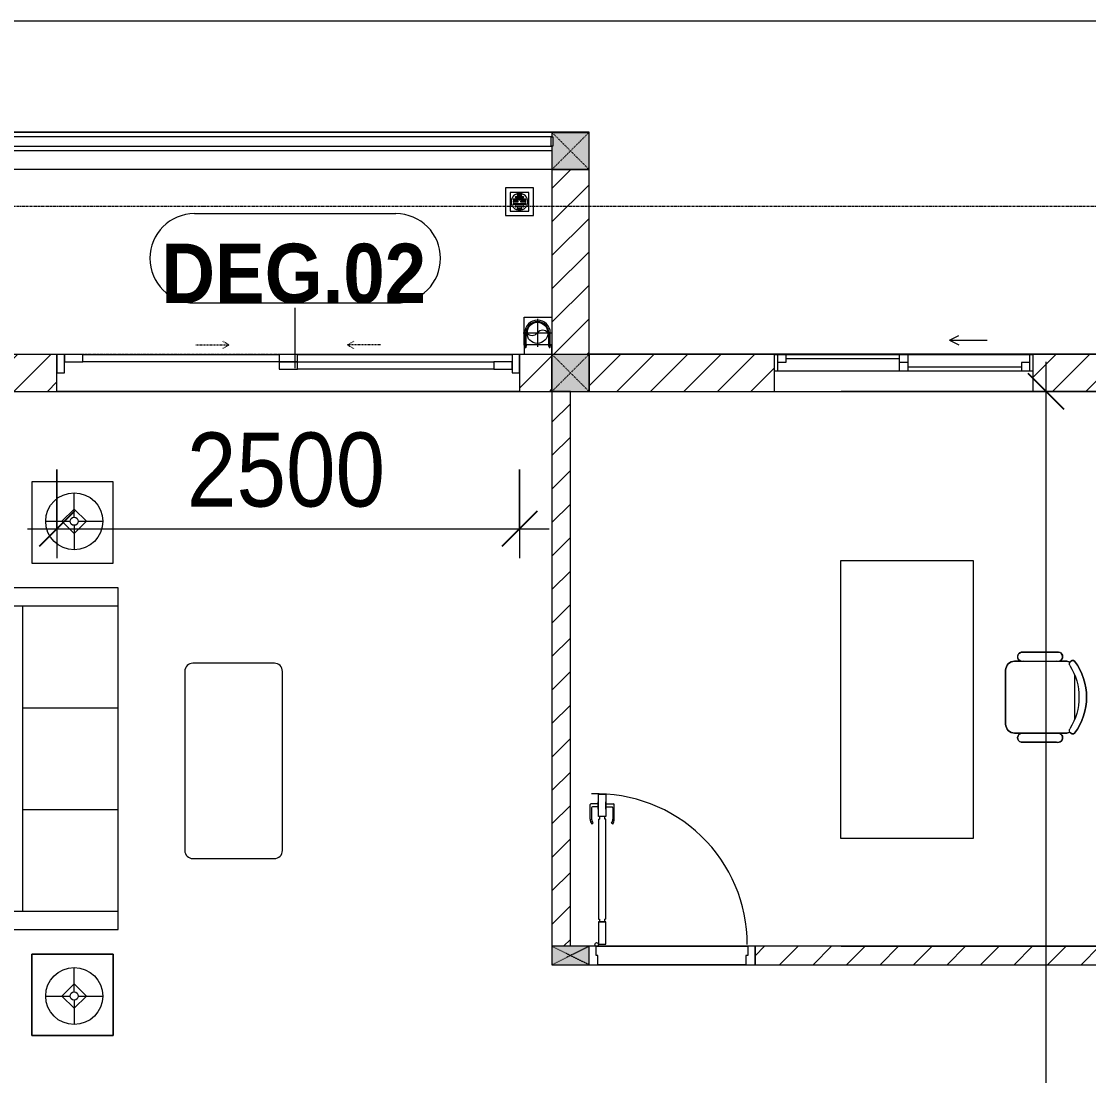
# Model space of a CAD drawing. Header units: millimetres. Extents: x 962 to 241049, y -15958 to 84407.
# Drawn here: x 155164 to 160932, y 40638 to 46337 of the extents above; entities that cross this region are included whole.
import ezdxf

# ---------------------------------------------------------------- set-up
doc = ezdxf.new("R2010")
doc.units = ezdxf.units.MM
for name, pattern in [('Dash', [6, 3, -3]), ('Grid Line', [22.225, 12.7, -3.175, 3.175, -3.175]), ('IMPORT-CENTER _3_', [10.16, 6.35, -1.27, 1.27, -1.27])]:
    doc.linetypes.add(name, pattern=pattern)
for name, color, linetype, lineweight in [('0-1', 7, 'Continuous', 5), ('A-ANNO-DIMS', 211, 'Continuous', 9), ('A-ANNO-DIMS-160', 211, 'Continuous', 9), ('A-DETL-GENF-1', 9, 'Continuous', 9), ('A-DOOR', 31, 'Continuous', 9), ('A-DOOR-1', 254, 'Continuous', 9), ('A-DOOR-2', 9, 'Continuous', 9), ('A-DOOR-FRAM', 31, 'Continuous', 9), ('A-DOOR-HDLN', 31, 'Dash', 9), ('A-DOOR-IDEN', 31, 'Continuous', 9), ('A-FLOR-1', 250, 'Continuous', 9), ('A-FLOR-2', 9, 'Continuous', 9), ('A-FLOR-HRAL', 11, 'Continuous', 9), ('A-GLAZ', 151, 'Continuous', 9), ('A-WALL', 113, 'Continuous', 9), ('A-WALL-1', 253, 'Continuous', 18), ('A-WALL-2', 9, 'Continuous', 9), ('A-WALL-3', 113, 'Continuous', 18), ('A-WALL-PATT-1', 10, 'Continuous', 9), ('A-WALL-PATT-2', 111, 'Continuous', 9), ('G-IMPT', 8, 'Continuous', 9), ('G-IMPT-2', 8, 'IMPORT-CENTER _3_', 9), ('I-FURN', 30, 'Continuous', 9), ('I-FURN-1', 254, 'Continuous', 9), ('M-EQPM', 50, 'Continuous', 9), ('S-COLS', 52, 'Continuous', 9), ('S-COLS-1', 52, 'Continuous', 5), ('S-COLS-4', 254, 'Continuous', 9), ('S-COLS-5', 253, 'Continuous', 18), ('S-COLS-6', 52, 'Continuous', 18), ('S-COLS-7', 52, 'Dash', 9), ('S-COLS-HDLN', 52, 'Dash', 9), ('S-COLS-HDLN-1', 9, 'Dash', 9), ('S-GRID-1', 1, 'Grid Line', 9)]:
    doc.layers.add(name, color=color, linetype=linetype, lineweight=lineweight)
doc.styles.add('Arial_B_5', font='arialbd_0.ttf', dxfattribs={"width": 0.9, "height": 320})
doc.styles.add('UTM Avo', font='UTM Avo.ttf', dxfattribs={"width": 0.9, "height": 400})
doc.dimstyles.new('1_Dim_chi_tiet_2_5', dxfattribs={"dimscale": 304.8, "dimtxt": 399.720379, "dimasz": 0.629921, "dimexe": 0.524934, "dimexo": 0.0625, "dimgap": 0.052493, "dimtad": 1, "dimdec": 0, "dimrnd": 5, "dimzin": 0, "dimdsep": 46, "dimtxsty": 'UTM Avo', "dimblk1": 'OBLIQUE', "dimblk2": 'OBLIQUE', "dimsah": 1, "dimcen": 0.09, "dimdle": 0.524934, "dimazin": 0, "dimtfac": 1, "dimtdec": 4, "dimtix": 1, "dimtmove": 0, "dimatfit": 3, "dimfxl": 1.049869, "dimfxlon": 1, "dimtvp": 1, "dimtolj": 1, "dimtzin": 0, "dimarcsym": 2})
pattern_1 = [(45, (0, 0), (-90.50967, 90.50967), [])]
pattern_2 = [(45, (63179.03, 0), (-90.50967, 90.50967), [])]

# ---------------------------------------------------------------- blocks, each defined once
blk = doc.blocks.new('NCV_TKTC_KET CAU_rvt-1-TKCS_MB TẦNG 1')
at = {"layer": 'A-FLOR-1'}
blk.add_line((95052.6, 44536.9), (95052.6, 45736.9), dxfattribs=at)
blk = doc.blocks.new('DOOR_CW_01 CANH MO-PANEL KINH - DIW_01-900x2200-CỬA GỖ VÂN LAMINATE-553393-TKCS_MB TẦNG 1')
at = {"layer": 'A-DETL-GENF-1'}
for p, q in [((-397, 872), (-357, 872)), ((-397, 752), (-397, 872)), ((-357, 872), (-357, 752)), ((-442, 737), (-442, 816.5)), ((-399, 820.5), (-438, 820.5)), ((-399, 831.8), (-397, 831.8)), ((-399, 792.2), (-399, 831.8)), ((-397, 792.2), (-397, 831.8)), ((-357, 792.2), (-357, 831.8)), ((-355, 831.8), (-357, 831.8)), ((-355, 792.2), (-355, 831.8)), ((-355, 820.5), (-316, 820.5)), ((-312, 737), (-312, 816.5)), ((-434, 799.5), (-434, 737)), ((-399, 803.5), (-430, 803.5)), ((-397, 792.2), (-399, 792.2)), ((-357, 752), (-397, 752)), ((-363, 752), (-391, 752)), ((-391, 752), (-391, 738)), ((-363, 738), (-363, 752)), ((-357, 792.2), (-355, 792.2)), ((-355, 803.5), (-324, 803.5)), ((-320, 799.5), (-320, 737)), ((-433.9, 711.2), (-427.3, 715.8)), ((-397, 738), (-391, 738)), ((-397, 738), (-397, 196)), ((-357, 738), (-363, 738)), ((-357, 196), (-357, 738)), ((-320.1, 711.2), (-326.7, 715.8)), ((-397, 196), (-391, 196)), ((-357, 182), (-397, 182)), ((-397, 182), (-397, 62)), ((-391, 196), (-391, 182)), ((-391, 182), (-363, 182)), ((-357, 196), (-363, 196)), ((-363, 182), (-363, 196)), ((-357, 62), (-357, 182)), ((-397, 62), (-357, 62))]:
    blk.add_line(p, q, dxfattribs=at)
blk.add_circle((-407, 60), 10, dxfattribs=at)
for centre, radius, start, end in [((-407, 60), 814, 360, 92), ((-438, 816.5), 4, 90, 180), ((-316, 816.5), 4, 0, 90), ((-430, 799.5), 4, 90, 180), ((-324, 799.5), 4, 360, 90), ((-397, 737), 45, 180, 215), ((-397, 737), 37, 180, 215), ((-357, 737), 37, 325, 0), ((-357, 737), 45, 325, 0)]:
    blk.add_arc(centre, radius, start, end, dxfattribs=at)
at = {"layer": 'A-DOOR-2'}
for p, q in [((-410, 50), (-448.4, 50)), ((-410, 0), (-410, 50)), ((-400, 0), (-410, 0)), ((-407, 50), (-382, 50)), ((-400, -50), (-400, 0)), ((410, 0), (400, 0)), ((400, 0), (400, -50)), ((450, 50), (410, 50)), ((410, 50), (410, 0)), ((450, -50), (450, 50)), ((-448.4, -50), (-400, -50)), ((400, -50), (450, -50))]:
    blk.add_line(p, q, dxfattribs=at)
blk = doc.blocks.new('BAN LV A - BAN LV A_dwg_ban hoc2-348006-TKCS_MB TẦNG 1')
at = {"layer": 'I-FURN'}
for p, q in [((145.8, 437.4), (-145.8, 437.4)), ((-243, 354.4), (-243, 162)), ((-194.4, 388.8), (-194.4, 113.4)), ((194.4, 113.4), (194.4, 388.8)), ((194.4, 351.4), (194.4, 150.8)), ((243.7, 162), (243.7, 354.4)), ((-120.5, 64.8), (120.5, 64.8))]:
    blk.add_line(p, q, dxfattribs=at)
at = {"layer": 'I-FURN', "flags": 128}
blk.add_lwpolyline([(-737.8, 610.5), (-737.8, 1330.5), (-154.9, 1330.5), (762.2, 1330.5), (762.2, 610.5)], close=True, dxfattribs=at)
at = {"layer": 'I-FURN'}
for centre, radius, start, end in [((-145.8, 388.8), 48.6, 90, 180), ((145.8, 388.8), 48.6, 360, 90), ((-218.7, 347.3), 25.3, 343.7398, 163.7398), ((219.4, 347.3), 25.3, 16.2602, 170.70537), ((-218.7, 154.9), 25.3, 163.7398, 16.2602), ((219.4, 154.9), 25.3, 189.29463, 16.2602), ((-180.2, 75.4), 17.8, 57.97259, 216.69006), ((-145.8, 113.4), 48.6, 180, 207.58444), ((0, 324), 324, 233.1301, 306.8699), ((0, 359.3), 318.2, 237.57575, 302.42425), ((180.2, 75.4), 17.8, 323.30994, 122.02741), ((145.8, 113.4), 48.6, 332.41556, 0)]:
    blk.add_arc(centre, radius, start, end, dxfattribs=at)
blk = doc.blocks.new('BAN LV A - BAN LV A_dwg-348005-TKCS_MB TẦNG 1')
at = {"extrusion": (0, 0, -1), "zscale": -1, "rotation": 180}
blk.add_blockref('BAN LV A - BAN LV A_dwg_ban hoc2-348006-TKCS_MB TẦNG 1', (-729, 1383.7), dxfattribs=at)
blk = doc.blocks.new('BAN LV A - BAN LV A-348231-TKCS_MB TẦNG 1')
at = {"layer": 'I-FURN-1'}
for p, q in [((534.6, 1270.3), (534.6, 1235.9)), ((923.4, 1232.9), (923.4, 1270.3)), ((486, 1221.7), (486, 1029.3)), ((972.7, 1029.3), (972.7, 1221.7)), ((534.6, 1029.3), (534.6, 994.9)), ((923.4, 994.9), (923.4, 1032.3)), ((583.2, 946.3), (874.8, 946.3)), ((1491.2, 773.2), (-8.8, 773.2)), ((-8.8, 773.2), (-8.8, 53.2)), ((1491.2, 53.2), (1491.2, 773.2)), ((-8.8, 53.2), (1491.2, 53.2))]:
    blk.add_line(p, q, dxfattribs=at)
for centre, radius, start, end in [((729, 1059.7), 324, 53.1301, 126.8699), ((548.9, 1308.3), 17.8, 143.30994, 240.59603), ((583.2, 1270.3), 48.6, 152.41556, 180), ((909.2, 1308.3), 17.8, 299.40397, 36.69006), ((874.8, 1270.3), 48.6, 360, 27.58444), ((510.3, 1228.8), 25.3, 16.2602, 196.2602), ((948.4, 1228.8), 25.3, 343.7398, 170.70537), ((510.3, 1036.4), 25.3, 196.2602, 343.7398), ((583.2, 994.9), 48.6, 180, 270), ((874.8, 994.9), 48.6, 270, 360), ((948.4, 1036.4), 25.3, 189.29463, 343.7398)]:
    blk.add_arc(centre, radius, start, end, dxfattribs=at)
blk.add_blockref('BAN LV A - BAN LV A_dwg-348005-TKCS_MB TẦNG 1', (0, 0))
blk = doc.blocks.new('LOBBY_SOFA_1 - LOBBY_SOFA_1-V10-TKCS_MB TẦNG 1')
at = {"layer": 'I-FURN'}
for p, q in [((-2556, -4.9), (-2556, -660)), ((-708, -660), (-708, -4.9)), ((-2457, -66), (-2457, -660)), ((-807, -66), (-2457, -66)), ((-807, -660), (-807, -66)), ((-807, -143), (-2457, -143)), ((-1907, -143), (-1907, -660)), ((-1357, -143), (-1357, -660)), ((-3128.2, -193.5), (-2688.2, -193.5)), ((-3128.2, -633.5), (-3128.2, -193.5)), ((-2688.2, -193.5), (-2688.2, -633.5)), ((-575.9, -193.5), (-575.9, -633.5)), ((-135.9, -193.5), (-575.9, -193.5)), ((-135.9, -633.5), (-135.9, -193.5)), ((-2915.4, -269), (-2915.4, -401)), ((-348.6, -269), (-348.6, -401)), ((-2915.4, -357), (-2981.4, -423)), ((-2849.4, -423), (-2915.4, -357)), ((-414.6, -423), (-348.6, -357)), ((-348.6, -357), (-282.6, -423)), ((-2937.4, -423), (-3069.4, -423)), ((-2981.4, -423), (-2915.4, -489)), ((-2915.4, -489), (-2849.4, -423)), ((-2915.4, -445), (-2915.4, -577)), ((-2893.4, -423), (-2761.4, -423)), ((-370.6, -423), (-502.6, -423)), ((-348.6, -489), (-414.6, -423)), ((-282.6, -423), (-348.6, -489)), ((-348.6, -445), (-348.6, -577)), ((-326.6, -423), (-194.6, -423)), ((-2688.2, -633.5), (-3128.2, -633.5)), ((-575.9, -633.5), (-135.9, -633.5)), ((-2556, -660), (-708, -660)), ((-1160.3, -1020.5), (-2128.3, -1020.5)), ((-2172.3, -1064.5), (-2172.3, -1504.5)), ((-1116.3, -1504.5), (-1116.3, -1064.5)), ((-2128.3, -1548.5), (-1160.3, -1548.5))]:
    blk.add_line(p, q, dxfattribs=at)
for centre, radius in [((-2915.4, -423), 154), ((-348.6, -423), 154), ((-2915.4, -423), 22), ((-348.6, -423), 22)]:
    blk.add_circle(centre, radius, dxfattribs=at)
for centre, start, end in [((-2128.3, -1064.5), 90, 180), ((-1160.3, -1064.5), 0, 90), ((-2128.3, -1504.5), 180, 270), ((-1160.3, -1504.5), 270, 0)]:
    blk.add_arc(centre, 44, start, end, dxfattribs=at)
at = {"layer": 'I-FURN-1'}
for p, q in [((-2556, -4.9), (-2556, -660)), ((-708, -660), (-708, -4.9)), ((-2688.2, -193.5), (-3128.2, -193.5)), ((-3128.2, -193.5), (-3128.2, -633.5)), ((-2688.2, -633.5), (-2688.2, -193.5)), ((-135.9, -193.5), (-575.9, -193.5)), ((-575.9, -193.5), (-575.9, -633.5)), ((-135.9, -633.5), (-135.9, -193.5)), ((-3128.2, -633.5), (-2688.2, -633.5)), ((-575.9, -633.5), (-135.9, -633.5)), ((-2556, -660), (-708, -660)), ((-1160.3, -1020.5), (-2128.3, -1020.5)), ((-2172.3, -1064.5), (-2172.3, -1504.5)), ((-1116.3, -1504.5), (-1116.3, -1064.5)), ((-2128.3, -1548.5), (-1160.3, -1548.5))]:
    blk.add_line(p, q, dxfattribs=at)
for centre, start, end in [((-2128.3, -1064.5), 90, 180), ((-1160.3, -1064.5), 0, 90), ((-2128.3, -1504.5), 180, 270), ((-1160.3, -1504.5), 270, 0)]:
    blk.add_arc(centre, 44, start, end, dxfattribs=at)
blk = doc.blocks.new('G1_SOF - BO TRU - 100x200-745959-TKCS_MB TẦNG 1')
at = {"layer": 'S-COLS'}
blk.add_hatch(color=256, dxfattribs=at).paths.add_polyline_path([(50, -100), (50, 100), (-50, 100), (-50, -100)])
at = {"layer": 'S-COLS-5'}
for p, q in [((50, 100), (-50, 100)), ((-50, 100), (-50, -100)), ((50, -100), (50, 100)), ((-50, -100), (50, -100))]:
    blk.add_line(p, q, dxfattribs=at)
at = {"layer": 'S-COLS-HDLN-1'}
for p, q in [((50, 100), (-50, -100)), ((-50, 100), (50, -100))]:
    blk.add_line(p, q, dxfattribs=at)
blk = doc.blocks.new('NCV_TKTC_TANG 1_rvt-1-TKCS_MB TẦNG 1')
at = {"layer": 'A-WALL-PATT-1'}
h = blk.add_hatch(dxfattribs=at)
h.set_pattern_fill('FP_1', color=256, style=0, pattern_type=2)
h.set_pattern_definition(pattern_1)
h.paths.add_polyline_path([(94852.6, 41336.9), (94952.6, 41336.9), (94952.6, 44336.9), (94852.6, 44336.9), (94852.6, 42664)])
h = blk.add_hatch(dxfattribs=at)
h.set_pattern_fill('FP_1', color=256, style=0, pattern_type=2)
h.set_pattern_definition(pattern_1)
h.paths.add_polyline_path([(98452.6, 41236.9), (98452.6, 41336.9), (95950.9, 41336.9), (95950.9, 41236.9), (98252.6, 41236.9)])
at = {"layer": 'A-FLOR-2'}
for p, q in [((94852.6, 45536.9), (91852.6, 45536.9)), ((94637.6, 44536.9), (93477.6, 44536.9)), ((94677.6, 44336.9), (92177.6, 44336.9)), ((92177.6, 44336.9), (94677.6, 44336.9)), ((97452.6, 44336.9), (96416.1, 44336.9)), ((97952.6, 44336.9), (97452.6, 44336.9)), ((95090.9, 41336.9), (95910.9, 41336.9)), ((95910.9, 41336.9), (95090.9, 41336.9)), ((96416.1, 41336.9), (97952.6, 41336.9)), ((95900.9, 41236.9), (95100.9, 41236.9)), ((95100.9, 41236.9), (95900.9, 41236.9))]:
    blk.add_line(p, q, dxfattribs=at)
at = {"layer": 'A-WALL-1'}
for p, q in [((94952.6, 44336.9), (94852.6, 44336.9)), ((94852.6, 44336.9), (94852.6, 41336.9)), ((94952.6, 41336.9), (94952.6, 44336.9)), ((98452.6, 41336.9), (95950.9, 41336.9)), ((95950.9, 41336.9), (95950.9, 41236.9)), ((95950.9, 41236.9), (98152.6, 41236.9))]:
    blk.add_line(p, q, dxfattribs=at)
at = {"layer": 'A-WALL-2'}
for p, q in [((95090.9, 41336.9), (95910.9, 41336.9)), ((95900.9, 41236.9), (95100.9, 41236.9))]:
    blk.add_line(p, q, dxfattribs=at)
at = {"layer": 'A-DOOR-1'}
blk.add_blockref('DOOR_CW_01 CANH MO-PANEL KINH - DIW_01-900x2200-CỬA GỖ VÂN LAMINATE-553393-TKCS_MB TẦNG 1', (95500.9, 41286.9), dxfattribs=at)
at = {"layer": 'I-FURN-1'}
for name, p, rotation in [('LOBBY_SOFA_1 - LOBBY_SOFA_1-V10-TKCS_MB TẦNG 1', (91847.7, 43983.4), 90.00000000000031), ('BAN LV A - BAN LV A-348231-TKCS_MB TẦNG 1', (96357.8, 43412.7), 269.9999999999995)]:
    blk.add_blockref(name, p, dxfattribs=dict(at, rotation=rotation))
at = {"layer": 'S-COLS-4', "rotation": 269.9999999999993}
blk.add_blockref('G1_SOF - BO TRU - 100x200-745959-TKCS_MB TẦNG 1', (94952.6, 41286.9), dxfattribs=at)
blk = doc.blocks.new('1_FAMILY RVT - W01-WxH 1400x1400xmm-389822-TKCS_MB TẦNG 1')
at = {"layer": 'A-GLAZ'}
for p, q in [((248.4, 172.39), (299.2, 197.79)), ((248.4, 172.39), (299.2, 146.99)), ((248.4, 172.39), (451.6, 172.39)), ((-700, 96.19), (-700, -103.81)), ((700, 96.19), (-700, 96.19)), ((-700, 96.19), (-636.5, 96.19)), ((-680.95, 96.19), (-680.95, 7.29)), ((-636.5, 96.19), (-22.225, 96.19)), ((-636.5, 96.19), (-636.5, 51.74)), ((-636.5, 73.965), (-22.225, 73.965)), ((-22.225, 7.29), (-22.225, 96.19)), ((-22.225, 96.19), (22.225, 96.19)), ((22.225, 96.19), (680.95, 96.19)), ((22.225, 96.19), (22.225, 7.29)), ((680.95, 96.19), (700, 96.19)), ((680.95, 96.19), (680.95, 7.29)), ((700, -103.81), (700, 96.19)), ((-700, 7.29), (-680.95, 7.29)), ((-636.5, 51.74), (-680.95, 51.74)), ((-680.95, 7.29), (-22.225, 7.29)), ((22.225, 51.74), (-22.225, 51.74)), ((-22.225, 7.29), (22.225, 7.29)), ((22.225, 29.515), (636.5, 29.515)), ((22.225, 7.29), (636.5, 7.29)), ((636.5, 51.74), (636.5, 7.29)), ((680.95, 51.74), (636.5, 51.74)), ((636.5, 7.29), (700, 7.29)), ((-700, -103.81), (700, -103.81))]:
    blk.add_line(p, q, dxfattribs=at)
blk = doc.blocks.new('DEG_02-DEG_03 - DEG_02-2500x2400mm-CỬA ĐI 02 CÁNH TRƯỢT-625766-TKCS_MB TẦNG 1')
at = {"layer": 'A-DOOR'}
for p, q in [((-1110, 100), (-1210, 100)), ((-1210, 100), (-1210, 60)), ((-1210, 60), (-1110, 60)), ((-1110, 60), (-1110, 100)), ((-1110, 100), (-50, 100)), ((-50, 60), (-1110, 60)), ((50, 100), (-50, 100)), ((-50, 100), (-50, 60)), ((50, 60), (-50, 60)), ((-50, 60), (-50, 20)), ((-50, 60), (50, 60)), ((50, 60), (50, 100)), ((50, 20), (50, 60)), ((50, 60), (1110, 60)), ((1210, 60), (1110, 60)), ((1110, 60), (1110, 20)), ((1210, 20), (1210, 60)), ((-50, 20), (50, 20)), ((1110, 20), (50, 20)), ((1110, 20), (1210, 20))]:
    blk.add_line(p, q, dxfattribs=at)
at = {"layer": 'A-DOOR-FRAM'}
for p, q in [((-1210, 100), (-1250, 100)), ((-1250, 100), (-1250, 0)), ((-1210, 0), (-1210, 100)), ((1250, 100), (1210, 100)), ((1210, 100), (1210, 0)), ((1250, 0), (1250, 100)), ((-1250, 0), (-1210, 0)), ((1210, 0), (1250, 0))]:
    blk.add_line(p, q, dxfattribs=at)
at = {"layer": 'A-DOOR-HDLN'}
for p, q in [((-500.4, 151.1), (-320.4, 151.1)), ((-320.4, 151.1), (-355, 171.1)), ((-320.4, 151.1), (-355, 131.1)), ((320.4, 151.1), (355, 171.1)), ((320.4, 151.1), (355, 131.1)), ((500.4, 151.1), (320.4, 151.1))]:
    blk.add_line(p, q, dxfattribs=at)
blk = doc.blocks.new('Railing - 50 x 10mm-1251311-TKCS_MB TẦNG 1')
at = {"layer": 'A-FLOR-HRAL'}
for p, q in [((25, 5), (-25, 5)), ((-25, 5), (-25, -5)), ((25, -5), (25, 5)), ((-25, -5), (25, -5))]:
    blk.add_line(p, q, dxfattribs=at)
blk = doc.blocks.new('Railing - Railing-1601312-TKCS_MB TẦNG 1')
at = {"layer": 'A-FLOR-HRAL'}
for p, q in [((94847.6, 45712.4), (91857.6, 45712.4)), ((91857.6, 45662.4), (94847.6, 45662.4))]:
    blk.add_line(p, q, dxfattribs=at)
at = {"extrusion": (0, 0, -1), "zscale": -1, "rotation": 90}
for p in [(-91852.6, 45687.4), (-94852.6, 45687.4)]:
    blk.add_blockref('Railing - 50 x 10mm-1251311-TKCS_MB TẦNG 1', p, dxfattribs=at)
blk = doc.blocks.new('TKTC_XREF_251221_MB TANG 1 - TKTC_XREF_260130_MB TANG 1_dwg_THU NUOC - THU NUOC-444531-TKCS_MB TẦNG 1-4202120-TKCS_MB TẦNG 1')
at = {"layer": 'M-EQPM'}
for p, q in [((-23.3, 10.8), (40.9, 10.8)), ((40.9, 4.8), (-23.3, 4.8)), ((-11, 23.3), (28.5, 23.3)), ((28.5, 17.3), (-11, 17.3)), ((-1.1, 35.6), (18.5, 35.6)), ((18.5, 29.6), (-1.1, 29.6)), ((-23.3, -13.6), (40.9, -13.6)), ((40.9, -19.6), (-23.3, -19.6)), ((-11, -26.1), (28.5, -26.1)), ((28.5, -32.1), (-11, -32.1)), ((-1.1, -38.5), (18.5, -38.5)), ((18.5, -44.5), (-1.1, -44.5))]:
    blk.add_line(p, q, dxfattribs=at)
at = {"layer": 'M-EQPM', "flags": 128}
for points in [[(83.7, -79.4), (83.7, 70.6), (-66.3, 70.6), (-66.3, -79.4)], [(58.7, -54.4), (58.7, 45.6), (-41.3, 45.6), (-41.3, -54.4)]]:
    blk.add_lwpolyline(points, close=True, dxfattribs=at)
for points in [[(-23.3, -1.2), (0.7, -1.2), (0.7, -7.2), (-23.3, -7.2)], [(40.9, -7.2), (16.7, -7.2), (16.7, -1.2), (40.9, -1.2)]]:
    blk.add_lwpolyline(points, dxfattribs=at)
at = {"layer": 'M-EQPM'}
for centre, radius, start, end in [((8.7, -4.4), 45, 360, 180), ((8.7, -4.4), 45, 360, 180), ((-23.3, 7.8), 3, 90, 270), ((-11, 20.3), 3, 90, 270), ((-1.1, 32.6), 3, 90, 270), ((18.5, 32.6), 3, 270, 90), ((28.5, 20.3), 3, 270, 90), ((40.9, 7.8), 3, 270, 90), ((8.7, -4.4), 45, 180, 360), ((8.7, -4.4), 45, 180, 360), ((-23.3, -4.2), 3, 90, 270), ((-23.3, -16.6), 3, 90, 270), ((-11, -29.1), 3, 90, 270), ((-1.1, -41.5), 3, 90, 270), ((18.5, -41.5), 3, 270, 90), ((28.5, -29.1), 3, 270, 90), ((40.9, -4.2), 3, 270, 90), ((40.9, -16.6), 3, 270, 90)]:
    blk.add_arc(centre, radius, start, end, dxfattribs=at)
blk = doc.blocks.new('TKTC_XREF_251221_MB TANG 1 - TKTC_XREF_260130_MB TANG 1_dwg_CUM U_DN100-4202112-TKCS_MB TẦNG 1')
at = {"layer": 'G-IMPT'}
blk.add_hatch(color=256, dxfattribs=at).paths.add_polyline_path([(0, 61), (0, 57), (14.8, 55.1), (28.5, 49.4), (40.3, 40.3), (49.4, 28.5), (55.1, 14.8), (57, 0), (55.1, -14.8), (49.4, -28.5), (40.3, -40.3), (28.5, -49.4), (14.8, -55.1), (0, -57), (0, -61), (15.8, -58.9), (30.5, -52.8), (43.1, -43.1), (52.8, -30.5), (59.7, -9.6), (61, 0), (58.9, 15.8), (52.8, 30.5), (43.1, 43.1), (30.5, 52.8), (15.8, 58.9)])
for p, q in [((-79.1, 66.6), (-79.1, 63.4)), ((-76.6, 66.6), (-76.6, 63.4)), ((-74.6, 66.6), (-74.6, 63.4)), ((-72.7, 69.3), (-72.7, 60.7)), ((-66.9, 67.9), (-71.7, 67.9)), ((-66.9, 62.1), (-71.7, 62.1)), ((-65, 69), (0, 69)), ((-79.1, -63.4), (-79.1, -66.6)), ((-76.6, -63.4), (-76.6, -66.6)), ((-74.6, -63.4), (-74.6, -66.6)), ((-72.7, -60.7), (-72.7, -69.3)), ((-66.9, -62.1), (-71.7, -62.1)), ((-66.9, -67.9), (-71.7, -67.9)), ((-65, -69), (0, -69))]:
    blk.add_line(p, q, dxfattribs=at)
at = {"layer": 'G-IMPT', "flags": 128}
for points in [[(-72.7, 67.6), (-78.1, 67.6), (-78.1, 62.4), (-72.7, 62.4)], [(-71.7, 59.2), (-66.9, 59.2), (-66.9, 70.8), (-71.7, 70.8)], [(-66.9, 70.8), (-66.9, 72.7), (-65, 72.7), (-65, 57.3), (-66.9, 57.3), (-66.9, 59.2)], [(-65, 61), (0, 61), (0, 57)], [(-66.9, -59.2), (-66.9, -57.3), (-65, -57.3), (-65, -72.7), (-66.9, -72.7), (-66.9, -70.8)], [(-65, -61), (0, -61), (0, -57)], [(-72.7, -62.4), (-78.1, -62.4), (-78.1, -67.6), (-72.7, -67.6)], [(-71.7, -70.8), (-66.9, -70.8), (-66.9, -59.2), (-71.7, -59.2)]]:
    blk.add_lwpolyline(points, dxfattribs=at)
at = {"layer": 'G-IMPT'}
for centre, radius, start, end in [((-78.1, 66.6), 0.96, 90, 180), ((-78.1, 63.4), 0.96, 180, 270), ((-71.1, 69.3), 1.56, 112.61986, 247.38014), ((-67.9, 65), 4.8, 143.1301, 216.8699), ((-71.1, 60.7), 1.56, 112.61986, 247.38014), ((0, 0), 69, 270, 90), ((0, 0), 61, 270, 90), ((0, 0), 57, 270, 90), ((-78.1, -63.4), 0.96, 90, 180), ((-78.1, -66.6), 0.96, 180, 270), ((-71.1, -60.7), 1.56, 112.61986, 247.38014), ((-67.9, -65), 4.8, 143.1301, 216.8699), ((-71.1, -69.3), 1.56, 112.61986, 247.38014)]:
    blk.add_arc(centre, radius, start, end, dxfattribs=at)
blk = doc.blocks.new('TKTC_XREF_251221_MB TANG 1 - TKTC_XREF_260130_MB TANG 1_dwg_$cc-4202125-TKCS_MB TẦNG 1')
at = {"layer": 'G-IMPT'}
blk.add_circle((0, 0), 0.5, dxfattribs=at)
for centre, radius, start, end in [((0, 0), 0.5, 90, 270), ((0.188, 0.25), 0.313, 126.8699, 233.1301), ((-0.188, -0.25), 0.313, 306.8699, 53.1301)]:
    blk.add_arc(centre, radius, start, end, dxfattribs=at)
at = {"layer": 'G-IMPT-2'}
for p, q in [((0, -0.673), (0, 0.673)), ((-0.673, 0), (0.673, 0))]:
    blk.add_line(p, q, dxfattribs=at)
blk = doc.blocks.new('TKTC_XREF_251221_MB TANG 1 - TKTC_XREF_260130_MB TANG 1_dwg-4202109-TKCS_MB TẦNG 1')
at = {"layer": 'G-IMPT'}
for p, q in [((-108099.1, -355607.7), (-114699.1, -355607.7)), ((-103374.1, -356807.7), (-108099.1, -356807.7))]:
    blk.add_line(p, q, dxfattribs=at)
at = {"layer": 'G-IMPT', "flags": 128}
blk.add_lwpolyline([(-108449.7, -356758.1), (-108449.7, -356608.5), (-108299.3, -356608.5), (-108299.3, -356758.1)], close=True, dxfattribs=at)
blk.add_lwpolyline([(-108299.1, -356808.2), (-108299.5, -356758.2), (-108449.9, -356758.2), (-108449.6, -356808), (-108299.1, -356808)], dxfattribs=at)
blk.add_blockref('TKTC_XREF_251221_MB TANG 1 - TKTC_XREF_260130_MB TANG 1_dwg_THU NUOC - THU NUOC-444531-TKCS_MB TẦNG 1-4202120-TKCS_MB TẦNG 1', (-108483.5, -355980.3))
for name, p, xscale, yscale, zscale, rotation in [('TKTC_XREF_251221_MB TANG 1 - TKTC_XREF_260130_MB TANG 1_dwg_$cc-4202125-TKCS_MB TẦNG 1', (-108378.1, -356693.2), 113.7150000000073, 113.7150000000073, 113.7150000000073, 269.9990086637467), ('TKTC_XREF_251221_MB TANG 1 - TKTC_XREF_260130_MB TANG 1_dwg_CUM U_DN100-4202112-TKCS_MB TẦNG 1', (-108377.2, -356693.2), 0.9975000000000006, 0.9975000000000006, 0.9975000000000006, 90.00099133829468)]:
    blk.add_blockref(name, p, dxfattribs=dict(xscale=xscale, yscale=yscale, zscale=zscale, rotation=rotation))
blk = doc.blocks.new('TKTC_XREF_251221_MB TANG 1 - TKTC_XREF_251221_MB TANG 1-2038492-TKCS_MB TẦNG 1')
blk.add_blockref('TKTC_XREF_251221_MB TANG 1 - TKTC_XREF_260130_MB TANG 1_dwg-4202109-TKCS_MB TẦNG 1', (169499.1, 384109.7))
blk = doc.blocks.new('G1_SOF - BO TRU - 200x200-3050151-TKCS_MB TẦNG 1')
at = {"layer": 'S-COLS-HDLN'}
for p, q in [((-100, 100), (100, -100)), ((100, 100), (-100, -100))]:
    blk.add_line(p, q, dxfattribs=at)
blk = doc.blocks.new('DIMBLOCK79-TKCS_MB TẦNG 1')
at = {"layer": 'A-ANNO-DIMS-160'}
for p, q in [((155356.6, 43914.7), (155356.6, 43434.7)), ((155356.6, 43594.7), (155356.6, 43914.7)), ((157856.6, 43914.7), (157856.6, 43434.7)), ((157856.6, 43594.7), (157856.6, 43914.7)), ((155196.6, 43594.7), (158016.6, 43594.7))]:
    blk.add_line(p, q, dxfattribs=at)
at = {"layer": 'A-ANNO-DIMS-160', "lineweight": 25}
for p, q in [((155356.6, 43594.7), (155452.6, 43690.7)), ((157856.6, 43594.7), (157952.6, 43690.7)), ((155356.6, 43594.7), (155260.6, 43498.7)), ((157856.6, 43594.7), (157760.6, 43498.7))]:
    blk.add_line(p, q, dxfattribs=at)
at = {"layer": 'A-ANNO-DIMS-160', "color": 0, "insert": (156058.8, 44114.4), "char_height": 400, "width": 1314.636, "attachment_point": 1, "line_spacing_factor": 1.110334, "style": 'UTM Avo'}
blk.add_mtext('2500', dxfattribs=at)
blk = doc.blocks.new('_Oblique')
at = {"color": 0, "linetype": 'ByBlock', "lineweight": -2}
blk.add_line((-0.5, -0.5), (0.5, 0.5), dxfattribs=at)
blk = doc.blocks.new('STN_Door Tag - STN_Door Tag-1788670-TKCS_MB TẦNG 1')
at = {"layer": 'A-DOOR-IDEN'}
for p, q in [((-3.37, 1.495), (3.431, 1.495)), ((-3.37, -1.524), (3.431, -1.524))]:
    blk.add_line(p, q, dxfattribs=at)
for centre, start, end in [((-3.37, -0.015), 90, 270), ((3.431, -0.015), 270, 90)]:
    blk.add_arc(centre, 1.509, start, end, dxfattribs=at)
blk = doc.blocks.new('DIMBLOCK196-TKCS_MB TẦNG 1')
at = {"layer": 'A-ANNO-DIMS-160'}
for p, q in [((160701.5, 35577.4), (160701.5, 44496.9)), ((160381.5, 44336.9), (160861.5, 44336.9)), ((160701.5, 44336.9), (160381.5, 44336.9)), ((160381.5, 35737.4), (160861.5, 35737.4)), ((160701.5, 35737.4), (160381.5, 35737.4))]:
    blk.add_line(p, q, dxfattribs=at)
at = {"layer": 'A-ANNO-DIMS-160', "lineweight": 25}
for p, q in [((160701.5, 44336.9), (160605.5, 44432.9)), ((160701.5, 44336.9), (160797.5, 44240.9)), ((160701.5, 35737.4), (160605.5, 35833.4)), ((160701.5, 35737.4), (160797.5, 35641.4))]:
    blk.add_line(p, q, dxfattribs=at)
at = {"layer": 'A-ANNO-DIMS-160', "color": 0, "insert": (160181.9, 39489.4), "char_height": 400, "width": 1314.636, "attachment_point": 1, "rotation": 90, "line_spacing_factor": 1.110334, "style": 'UTM Avo'}
blk.add_mtext('8600', dxfattribs=at)

msp = doc.modelspace()

# ---------------------------------------------------------------- hatches: boundary and pattern name
at = {"layer": 'A-WALL-PATT-2'}
h = msp.add_hatch(dxfattribs=at)
h.set_pattern_fill('FP_1', color=256, style=0, pattern_type=2)
h.set_pattern_definition(pattern_2)
h.paths.add_polyline_path([(158231.6, 44536.9), (158231.6, 45536.9), (158031.6, 45536.9), (158031.6, 44536.9)])
h = msp.add_hatch(dxfattribs=at)
h.set_pattern_fill('FP_1', color=256, style=0, pattern_type=2)
h.set_pattern_definition(pattern_2)
h.paths.add_polyline_path([(157856.6, 44336.9), (158031.6, 44336.9), (158031.6, 44536.9), (157856.6, 44536.9)])
h.paths.add_polyline_path([(155106.6, 44336.9), (155356.6, 44336.9), (155356.6, 44536.9), (155106.6, 44536.9)])
h = msp.add_hatch(dxfattribs=at)
h.set_pattern_fill('FP_1', color=256, style=0, pattern_type=2)
h.set_pattern_definition(pattern_2)
h.paths.add_polyline_path([(160631.6, 44336.9), (161631.6, 44336.9), (161631.6, 44536.9), (160631.6, 44536.9)])
h.paths.add_polyline_path([(158231.6, 44336.9), (159231.6, 44336.9), (159231.6, 44536.9), (158231.6, 44536.9)])
at = {"layer": 'S-COLS-1'}
for points in [[(158036.6, 45536.9), (158231.6, 45536.9), (158231.6, 45736.9), (158031.6, 45736.9), (158031.6, 45712.4), (158036.6, 45712.4), (158036.6, 45662.4), (158031.6, 45662.4), (158031.6, 45536.9)], [(158231.6, 44336.9), (158231.6, 44536.9), (158031.6, 44536.9), (158031.6, 44336.9)]]:
    msp.add_hatch(color=256, dxfattribs=at).paths.add_polyline_path(points)

# ---------------------------------------------------------------- linework, layer by layer
at = {"layer": 'A-DOOR-IDEN'}
msp.add_line((156643.6, 44461.8), (156643.9, 44788.4), dxfattribs=at)
at = {"layer": 'A-WALL'}
for p, q in [((162956.6, 46337.4), (148256.6, 46337.4)), ((155031.6, 45737.4), (158031.6, 45737.4)), ((158031.6, 45736.9), (158231.6, 45736.9)), ((158031.6, 45637.4), (155031.6, 45637.4)), ((158231.6, 45536.9), (158031.6, 45536.9)), ((156656.6, 44536.9), (157816.6, 44536.9)), ((158031.6, 44336.9), (158031.6, 44536.9)), ((158231.6, 44536.9), (158231.6, 44336.9)), ((157856.6, 44336.9), (155356.6, 44336.9))]:
    msp.add_line(p, q, dxfattribs=at)
at = {"layer": 'A-WALL-3'}
for p, q in [((158031.6, 45737.4), (158031.6, 45736.9)), ((158231.6, 45737.4), (158031.6, 45737.4)), ((158231.6, 45736.9), (158231.6, 45737.4)), ((158031.6, 45536.9), (158031.6, 44536.9)), ((158231.6, 44536.9), (158231.6, 45536.9)), ((155356.6, 44536.9), (155106.6, 44536.9)), ((155356.6, 44336.9), (155356.6, 44536.9)), ((158031.6, 44536.9), (157856.6, 44536.9)), ((157856.6, 44536.9), (157856.6, 44336.9)), ((159231.6, 44536.9), (158031.6, 44536.9)), ((161631.6, 44536.9), (160631.6, 44536.9)), ((155106.6, 44336.9), (155356.6, 44336.9)), ((157856.6, 44336.9), (158031.6, 44336.9)), ((158231.6, 44336.9), (159231.6, 44336.9)), ((160631.6, 44336.9), (161631.6, 44336.9))]:
    msp.add_line(p, q, dxfattribs=at)
at = {"layer": 'S-COLS'}
for p, q in [((158231.6, 45736.9), (158031.6, 45736.9)), ((158031.6, 45536.9), (158231.6, 45536.9)), ((158031.6, 44536.9), (158031.6, 44336.9)), ((158231.6, 44336.9), (158231.6, 44536.9))]:
    msp.add_line(p, q, dxfattribs=at)
at = {"layer": 'S-COLS-6'}
for p, q in [((158031.6, 45736.9), (158031.6, 45712.4)), ((158231.6, 45536.9), (158231.6, 45736.9)), ((158031.6, 45662.4), (158031.6, 45536.9)), ((158231.6, 44536.9), (158031.6, 44536.9)), ((158031.6, 44336.9), (158231.6, 44336.9))]:
    msp.add_line(p, q, dxfattribs=at)
at = {"layer": 'S-GRID-1'}
for p, q in [((190336.8, 45336.9), (98297.8, 45336.9)), ((192368.8, 44536.9), (96265.8, 44536.9))]:
    msp.add_line(p, q, dxfattribs=at)

# ---------------------------------------------------------------- block references
at = {"layer": '0-1'}
for name in ['NCV_TKTC_KET CAU_rvt-1-TKCS_MB TẦNG 1', 'NCV_TKTC_TANG 1_rvt-1-TKCS_MB TẦNG 1']:
    msp.add_blockref(name, (63179, 0), dxfattribs=at)
at = {"layer": 'A-DOOR'}
msp.add_blockref('DEG_02-DEG_03 - DEG_02-2500x2400mm-CỬA ĐI 02 CÁNH TRƯỢT-625766-TKCS_MB TẦNG 1', (156606.6, 44436.9), dxfattribs=at)
at = {"layer": 'A-DOOR-IDEN', "xscale": 159.9999999999999, "yscale": 159.9999999999999, "zscale": 159.9999999999999}
msp.add_blockref('STN_Door Tag - STN_Door Tag-1788670-TKCS_MB TẦNG 1', (156639, 45058.6), dxfattribs=at)
at = {"layer": 'A-FLOR-HRAL'}
msp.add_blockref('Railing - Railing-1601312-TKCS_MB TẦNG 1', (63179, 0), dxfattribs=at)
at = {"layer": 'A-GLAZ'}
msp.add_blockref('1_FAMILY RVT - W01-WxH 1400x1400xmm-389822-TKCS_MB TẦNG 1', (159931.6, 44440.7), dxfattribs=at)
at = {"layer": 'M-EQPM'}
msp.add_blockref('TKTC_XREF_251221_MB TANG 1 - TKTC_XREF_251221_MB TANG 1-2038492-TKCS_MB TẦNG 1', (96831.6, 17236.9), dxfattribs=at)
at = {"layer": 'S-COLS-7'}
for p in [(158131.6, 45636.9), (158131.6, 44436.9)]:
    msp.add_blockref('G1_SOF - BO TRU - 200x200-3050151-TKCS_MB TẦNG 1', p, dxfattribs=at)

# ---------------------------------------------------------------- texts
at = {"layer": 'A-DOOR-IDEN', "insert": (156635.8, 44973.3), "char_height": 320, "width": 1467.36, "attachment_point": 5, "line_spacing_factor": 0.936439, "style": 'Arial_B_5'}
msp.add_mtext('\\pt7.2,14.4,21.6,28.8,36,43.2,50.4,57.6,64.8,72,79.2,86.4,93.6,100.8,108,115.2,122.4,129.6,136.8,144,151.2,158.4,165.6,172.8,180,187.2,194.4,201.6,208.8,216,223.2,230.4;DEG.02', dxfattribs=at)

# ---------------------------------------------------------------- dimensions: what is measured, and where the dimension line sits
at = {"layer": 'A-ANNO-DIMS'}
dim = msp.add_linear_dim(base=(160701.5151, 44336.936), p1=(160381.5151, 35737.3629), p2=(160381.5151, 44336.936), angle=90, dimstyle='1_Dim_chi_tiet_2_5', override={"dimpost": '<>', "dimfxl": 8599.573178}, dxfattribs=at)
dim.commit()
dim.dimension.update_dxf_attribs({"geometry": 'DIMBLOCK196-TKCS_MB TẦNG 1', "text_midpoint": (160478.523, 40037.1494)})
dim = msp.add_linear_dim(base=(157856.6, 43594.7), p1=(155356.6, 43914.7), p2=(157856.6, 43914.7), dimstyle='1_Dim_chi_tiet_2_5', override={"dimpost": '<>', "dimfxl": 2500}, dxfattribs=at)
dim.commit()
dim.dimension.update_dxf_attribs({"geometry": 'DIMBLOCK79-TKCS_MB TẦNG 1', "text_midpoint": (156606.6, 43817.7)})

doc.saveas('drawing.dxf')
